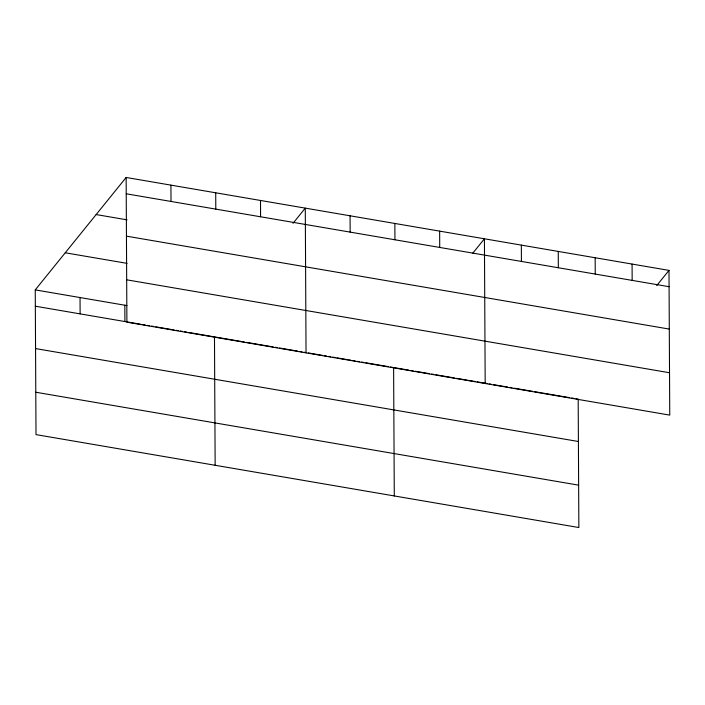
<?xml version="1.0" encoding="UTF-8"?>
<svg xmlns="http://www.w3.org/2000/svg" width="705" height="705" viewBox="0 0 705 705"><rect width="100%" height="100%" fill="white"/><g stroke="black" fill="none" stroke-linecap="round" stroke-linejoin="round"><path stroke-width="1.06" d="M576.011 398.766L578.179 399.136L578.858 527.534L36.008 434.615L35.25 289.887L126.142 177.466L668.992 270.385L669.75 415.113L126.9 322.185L126.142 177.466M293.016 223.309L305.283 208.125L306.04 352.852M472.835 253.13L484.423 238.792L485.181 383.52M656.725 285.569L668.992 270.385M126.23 193.787L669.08 286.706M96.153 214.558L127.076 219.854M126.451 236.157L669.301 329.085M65.248 252.787L127.094 263.37M126.68 279.814L669.53 372.742M35.25 289.887L126.953 305.582M35.338 306.208L140.903 324.282M143.036 324.644L145.168 325.005M147.301 325.375L149.434 325.736M151.566 326.107L153.699 326.468M155.831 326.838L173.959 329.94M176.091 330.301L178.224 330.671M180.357 331.033L182.489 331.394M184.622 331.764L186.754 332.125M188.887 332.496L244.335 341.987M246.468 342.348L273.126 346.913M275.258 347.274L277.391 347.644M279.524 348.006L297.651 351.108M299.784 351.478L301.916 351.839M304.049 352.209L306.181 352.57M308.314 352.941L322.176 355.311M324.309 355.673L326.441 356.043M328.565 356.404L330.698 356.774M332.83 357.135L334.963 357.497M337.096 357.867L347.759 359.691M348.825 359.876L350.958 360.237M353.09 360.599L355.223 360.969M357.356 361.33L359.488 361.7M361.621 362.062L363.754 362.432M365.886 362.793L388.279 366.626M390.411 366.988L392.544 367.358M394.703 367.728L408.812 370.143M410.989 370.513L413.156 370.883M415.324 371.253L429.442 373.676M431.61 374.047L433.786 374.417M435.954 374.787L454.417 377.95M456.584 378.321L467.441 380.18M468.525 380.365L475.038 381.476M477.214 381.846L486.988 383.52M489.155 383.89L491.323 384.269M493.5 384.639L504.357 386.499M505.441 386.684L507.609 387.054M509.786 387.424L511.953 387.794M514.13 388.173L532.583 391.328M534.751 391.698L541.273 392.817M542.356 393.002L569.499 397.646M571.667 398.017L573.844 398.387M35.558 348.578L578.408 441.506M35.788 392.236L578.629 485.163M632.077 264.067L632.165 280.387M595.161 257.748L595.249 274.069M558.254 251.429L558.334 267.75M521.339 245.111L521.427 261.432M439.638 231.125L439.726 247.446M394.853 223.459L394.941 239.779M393.61 367.543L394.289 495.941M350.068 215.792L350.156 232.112M260.498 200.458L260.586 216.779M215.712 192.791L215.8 209.112M214.479 336.875L215.148 465.274M170.927 185.124L171.015 201.445M124.82 305.221L124.908 321.542M80.035 297.554L80.123 313.875"/></g></svg>
